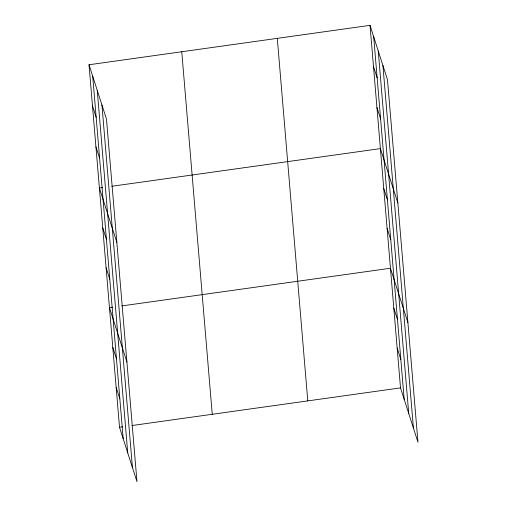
<?xml version="1.0" encoding="UTF-8"?>
<svg xmlns="http://www.w3.org/2000/svg" width="507" height="507" viewBox="0 0 507 507"><rect width="100%" height="100%" fill="white"/><g stroke="black" fill="none" stroke-linecap="round" stroke-linejoin="round"><path stroke-width="0.76" d="M89.029 64.75L106.483 119.113L136.972 481.65L119.519 427.287L89.029 64.75L370.028 25.35L387.481 79.713L417.971 442.25L400.517 387.887L370.028 25.35M102.49 187.584L99.397 188.015L116.851 242.378M111.762 186.278L380.396 148.614L397.849 202.977M112.548 307.217L109.455 307.648L126.915 362.017M121.819 305.917L390.453 268.247L407.907 322.61M119.519 427.287L122.612 426.856M131.883 425.55L400.517 387.887M373.482 66.436L377.157 77.882M376.935 107.522L380.611 118.968M383.748 188.49L387.418 199.929M387.101 228.372L390.777 239.811M393.806 308.129L397.482 319.568M397.165 348.005L400.834 359.444M92.483 105.843L96.159 117.282M95.943 146.929L99.613 158.368M102.75 227.89L106.426 239.336M106.102 267.772L109.778 279.211M112.814 347.529L116.483 358.969M116.166 387.405L119.842 398.851M382.931 65.549L413.42 428.085M378.247 50.954L408.737 413.49M373.697 36.789L404.187 399.326M277.297 38.355L307.787 400.885M181.76 51.752L212.249 414.282M101.939 104.949L132.428 467.486M97.249 90.36L127.739 452.89M92.705 76.196L123.195 438.726"/></g></svg>
